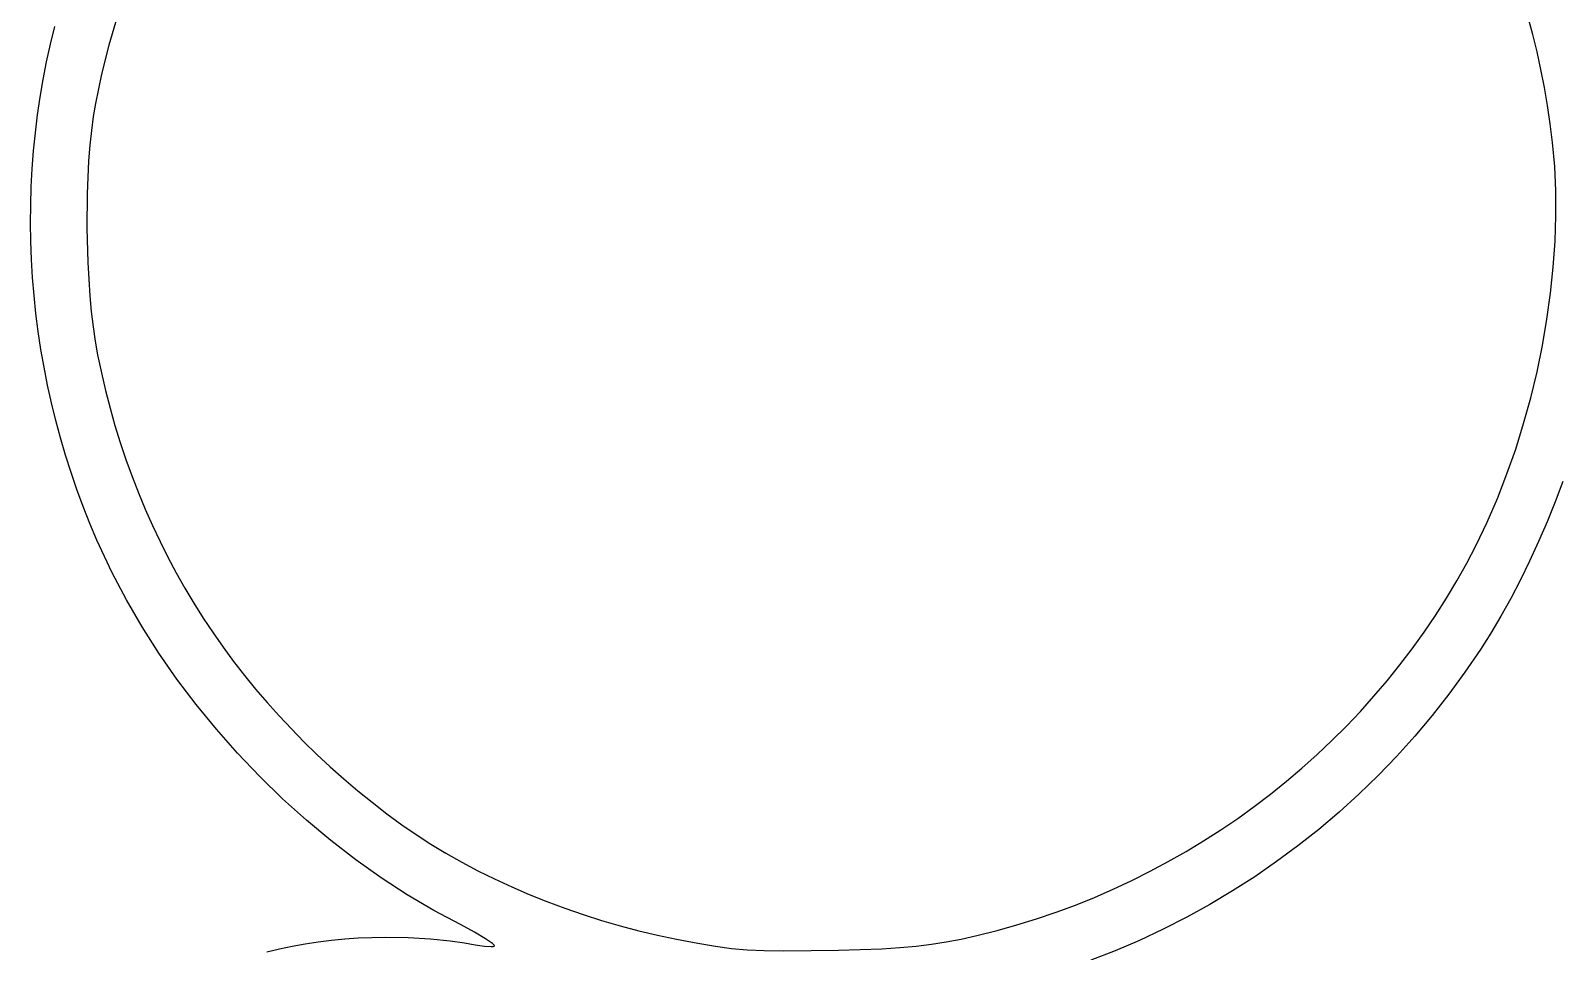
# Model space of a CAD drawing. Extents: x 0 to 2298, y -1889 to 396.
# Drawn here: x 40 to 688, y -382 to 9 of the extents above; entities that cross this region are included whole.
import ezdxf

# ---------------------------------------------------------------- set-up
doc = ezdxf.new("R2010")
doc.units = 0

msp = doc.modelspace()

# ---------------------------------------------------------------- linework, layer by layer
at = {"layer": 'Layer 1'}
for p, q in [((76.499663, 14.619052), (72.934245, 2.55203)), ((677.180948, 7.101278), (675.225513, 14.370917)), ((48.166904, 3.052428), (49.979977, 10.470621)), ((678.973988, -0.271373), (677.180948, 7.101278)), ((46.531093, -4.411665), (48.166904, 3.052428)), ((72.934245, 2.55203), (69.857558, -9.69047)), ((45.072139, -11.917311), (46.531093, -4.411665)), ((680.605484, -7.748499), (678.973988, -0.271373)), ((43.789635, -19.460165), (45.072139, -11.917311)), ((69.857558, -9.69047), (67.2774, -22.0935)), ((682.076291, -15.331562), (680.605484, -7.748499)), ((42.683176, -27.03588), (43.789635, -19.460165)), ((683.38726, -23.022025), (682.076291, -15.331562)), ((67.2774, -22.0935), (66.346621, -27.612921)), ((684.539246, -30.82135), (683.38726, -23.022025)), ((41.752355, -34.64011), (42.683176, -27.03588)), ((66.346621, -27.612921), (65.550373, -33.566157)), ((685.5331, -38.731), (684.539246, -30.82135)), ((40.996765, -42.268509), (41.752355, -34.64011)), ((65.550373, -33.566157), (64.888007, -39.89309)), ((686.439117, -48.826036), (685.5331, -38.731)), ((40.416002, -49.91673), (40.996765, -42.268509)), ((64.888007, -39.89309), (64.358872, -46.533603)), ((40.009658, -57.580427), (40.416002, -49.91673)), ((64.358872, -46.533603), (63.697697, -60.514904)), ((686.916521, -59.200204), (686.439117, -48.826036)), ((39.777327, -65.255254), (40.009658, -57.580427)), ((63.697697, -60.514904), (63.561649, -75.029125)), ((686.973435, -69.810288), (686.916521, -59.200204)), ((39.718603, -72.936865), (39.777327, -65.255254)), ((686.617983, -80.613067), (686.973435, -69.810288)), ((39.833081, -80.620913), (39.718603, -72.936865)), ((63.561649, -75.029125), (63.945529, -89.59533)), ((40.120353, -88.303052), (39.833081, -80.620913)), ((685.858289, -91.565323), (686.617983, -80.613067)), ((40.580014, -95.978937), (40.120353, -88.303052)), ((63.945529, -89.59533), (64.844138, -103.732584)), ((41.211657, -103.644219), (40.580014, -95.978937)), ((684.702476, -102.623837), (685.858289, -91.565323)), ((42.014877, -111.294555), (41.211657, -103.644219)), ((64.844138, -103.732584), (65.484841, -110.490063)), ((683.158667, -113.74539), (684.702476, -102.623837)), ((42.989267, -118.925597), (42.014877, -111.294555)), ((65.484841, -110.490063), (66.252276, -116.959953)), ((681.234987, -124.886762), (683.158667, -113.74539)), ((44.134421, -126.532998), (42.989267, -118.925597)), ((66.252276, -116.959953), (67.145794, -123.082137)), ((67.145794, -123.082137), (68.164744, -128.7965)), ((45.449932, -134.112413), (44.134421, -126.532998)), ((68.164744, -128.7965), (69.764719, -136.410043)), ((678.93956, -136.004736), (681.234987, -124.886762)), ((46.935395, -141.659496), (45.449932, -134.112413)), ((676.280507, -147.056093), (678.93956, -136.004736)), ((48.590403, -149.1699), (46.935395, -141.659496)), ((69.764719, -136.410043), (71.527862, -143.943403)), ((50.414551, -156.639279), (48.590403, -149.1699)), ((71.527862, -143.943403), (73.453565, -151.395686)), ((673.265954, -157.997612), (676.280507, -147.056093)), ((73.453565, -151.395686), (75.541217, -158.765998)), ((52.407431, -164.063287), (50.414551, -156.639279)), ((75.541217, -158.765998), (77.790211, -166.053447)), ((669.904023, -168.786077), (673.265954, -157.997612)), ((54.568638, -171.437577), (52.407431, -164.063287)), ((77.790211, -166.053447), (80.199936, -173.257138)), ((56.897766, -178.757803), (54.568638, -171.437577)), ((80.199936, -173.257138), (82.769783, -180.376179)), ((666.202839, -179.378266), (669.904023, -168.786077)), ((59.394408, -186.019619), (56.897766, -178.757803)), ((82.769783, -180.376179), (85.499144, -187.409675)), ((662.170525, -189.730963), (666.202839, -179.378266)), ((62.058159, -193.218679), (59.394408, -186.019619)), ((85.499144, -187.409675), (88.387408, -194.356734)), ((689.934139, -182.534434), (686.669696, -191.158779)), ((64.888611, -200.350637), (62.058159, -193.218679)), ((88.387408, -194.356734), (91.433968, -201.216462)), ((657.815204, -199.800947), (662.170525, -189.730963)), ((686.669696, -191.158779), (683.220678, -199.681734)), ((67.88536, -207.411146), (64.888611, -200.350637)), ((653.145, -209.545), (657.815204, -199.800947)), ((683.220678, -199.681734), (679.599108, -208.072425)), ((71.047998, -214.395859), (67.88536, -207.411146)), ((91.433968, -201.216462), (94.638212, -207.987966)), ((94.638212, -207.987966), (97.999533, -214.670352)), ((649.146269, -217.200291), (653.145, -209.545)), ((679.599108, -208.072425), (675.81701, -216.299981)), ((74.37612, -221.300432), (71.047998, -214.395859)), ((97.999533, -214.670352), (101.517321, -221.262726)), ((644.931278, -224.732345), (649.146269, -217.200291)), ((675.81701, -216.299981), (671.886405, -224.333531)), ((80.412592, -232.840353), (74.37612, -221.300432)), ((101.517321, -221.262726), (105.190966, -227.764197)), ((640.50474, -232.137506), (644.931278, -224.732345)), ((671.886405, -224.333531), (667.819319, -232.142204)), ((87.020962, -244.229812), (80.412592, -232.840353)), ((105.190966, -227.764197), (109.019861, -234.173869)), ((635.871366, -239.412119), (640.50474, -232.137506)), ((667.819319, -232.142204), (663.627773, -239.695127)), ((109.019861, -234.173869), (113.003394, -240.49085)), ((631.035869, -246.552527), (635.871366, -239.412119)), ((663.627773, -239.695127), (659.323791, -246.961431)), ((94.170036, -255.437939), (87.020962, -244.229812)), ((113.003394, -240.49085), (117.140958, -246.714246)), ((117.140958, -246.714246), (121.431942, -252.843164)), ((121.431942, -252.843164), (125.875738, -258.876711)), ((626.002961, -253.555076), (631.035869, -246.552527)), ((659.323791, -246.961431), (654.919396, -253.910242)), ((101.828622, -266.433863), (94.170036, -255.437939)), ((125.875738, -258.876711), (130.471736, -264.813992)), ((620.777352, -260.416108), (626.002961, -253.555076)), ((654.919396, -253.910242), (648.385412, -263.509312)), ((130.471736, -264.813992), (135.219328, -270.654115)), ((615.363756, -267.131969), (620.777352, -260.416108)), ((648.385412, -263.509312), (641.558971, -272.837533)), ((109.965525, -277.186715), (101.828622, -266.433863)), ((135.219328, -270.654115), (140.117903, -276.396187)), ((609.766884, -273.699002), (615.363756, -267.131969)), ((118.549553, -287.665623), (109.965525, -277.186715)), ((140.117903, -276.396187), (145.166853, -282.039313)), ((603.991448, -280.113552), (609.766884, -273.699002)), ((641.558971, -272.837533), (634.44917, -281.89052)), ((145.166853, -282.039313), (150.365569, -287.5826)), ((598.042159, -286.371962), (603.991448, -280.113552)), ((634.44917, -281.89052), (627.065109, -290.663885)), ((127.549511, -297.839719), (118.549553, -287.665623)), ((150.365569, -287.5826), (155.713441, -293.025155)), ((591.92373, -292.470578), (598.042159, -286.371962)), ((627.065109, -290.663885), (619.415885, -299.15324)), ((136.934207, -307.678132), (127.549511, -297.839719)), ((155.713441, -293.025155), (161.20986, -298.366085)), ((161.20986, -298.366085), (166.854217, -303.604496)), ((579.1983, -304.173801), (585.640873, -298.405743)), ((585.640873, -298.405743), (591.92373, -292.470578)), ((166.854217, -303.604496), (172.645902, -308.739495)), ((572.600721, -309.771097), (579.1983, -304.173801)), ((619.415885, -299.15324), (611.510598, -307.3542)), ((146.672448, -317.149992), (136.934207, -307.678132)), ((172.645902, -308.739495), (178.584306, -313.770189)), ((565.85285, -315.193975), (572.600721, -309.771097)), ((611.510598, -307.3542), (603.358345, -315.262376)), ((156.733039, -326.224428), (146.672448, -317.149992)), ((178.584306, -313.770189), (184.668821, -318.695683)), ((558.959398, -320.438779), (565.85285, -315.193975)), ((603.358345, -315.262376), (594.968226, -322.873383)), ((184.668821, -318.695683), (190.898837, -323.515084)), ((190.898837, -323.515084), (197.273744, -328.2275)), ((551.925077, -325.501853), (558.959398, -320.438779)), ((594.968226, -322.873383), (586.349338, -330.182832)), ((167.084787, -334.870571), (156.733039, -326.224428)), ((197.273744, -328.2275), (203.268357, -332.372783)), ((537.452676, -335.068187), (544.754599, -330.379541)), ((544.754599, -330.379541), (551.925077, -325.501853)), ((586.349338, -330.182832), (577.51078, -337.186337)), ((177.6965, -343.057551), (167.084787, -334.870571)), ((203.268357, -332.372783), (209.51156, -336.402059)), ((209.51156, -336.402059), (215.98678, -340.308503)), ((530.024019, -339.564137), (537.452676, -335.068187)), ((577.51078, -337.186337), (568.461651, -343.879511)), ((188.536983, -350.754497), (177.6965, -343.057551)), ((215.98678, -340.308503), (222.677446, -344.085291)), ((522.473341, -343.863733), (530.024019, -339.564137)), ((222.677446, -344.085291), (229.566983, -347.725598)), ((229.566983, -347.725598), (236.638821, -351.222602)), ((507.024769, -351.859244), (514.805354, -347.963321)), ((514.805354, -347.963321), (522.473341, -343.863733)), ((559.211049, -350.257967), (549.768073, -356.317317)), ((568.461651, -343.879511), (559.211049, -350.257967)), ((199.575042, -357.930539), (188.536983, -350.754497)), ((236.638821, -351.222602), (243.876386, -354.569477)), ((243.876386, -354.569477), (251.263106, -357.7594)), ((491.144653, -359.025472), (499.136298, -355.547846)), ((499.136298, -355.547846), (507.024769, -351.859244)), ((549.768073, -356.317317), (540.141821, -362.053175)), ((210.779486, -364.554807), (199.575042, -357.930539)), ((251.263106, -357.7594), (258.782409, -360.785546)), ((258.782409, -360.785546), (266.417722, -363.641092)), ((474.87069, -365.333172), (483.054547, -362.288466)), ((483.054547, -362.288466), (491.144653, -359.025472)), ((540.141821, -362.053175), (530.341392, -367.461154)), ((222.11912, -370.596432), (210.779486, -364.554807)), ((266.417722, -363.641092), (274.152471, -366.319213)), ((274.152471, -366.319213), (281.970086, -368.813084)), ((281.970086, -368.813084), (289.853993, -371.115883)), ((458.240574, -370.753097), (466.597795, -368.155934)), ((466.597795, -368.155934), (474.87069, -365.333172)), ((530.341392, -367.461154), (520.375884, -372.536867)), ((173.017046, -376.621115), (178.748232, -376.23207)), ((178.748232, -376.23207), (184.541566, -375.998434)), ((184.541566, -375.998434), (190.39652, -375.920492)), ((190.39652, -375.920492), (199.904276, -376.114599)), ((199.904276, -376.114599), (209.39122, -376.641459)), ((228.1156, -373.795724), (222.11912, -370.596432)), ((232.82267, -376.558276), (228.1156, -373.795724)), ((289.853993, -371.115883), (297.78762, -373.220785)), ((297.78762, -373.220785), (305.754395, -375.120965)), ((305.754395, -375.120965), (313.737744, -376.8096)), ((434.627558, -376.706485), (441.293444, -375.25675)), ((441.292, -375.256), (449.803738, -373.121004)), ((441.293444, -375.25675), (441.292, -375.256)), ((449.803738, -373.121004), (458.240574, -370.753097)), ((520.375884, -372.536867), (510.254395, -377.275926)), ((139.964601, -382.203068), (145.311812, -380.887536)), ((145.311812, -380.887536), (150.724339, -379.725707)), ((150.724339, -379.725707), (156.201654, -378.717866)), ((156.201654, -378.717866), (161.743229, -377.864298)), ((161.743229, -377.864298), (167.348535, -377.165286)), ((167.348535, -377.165286), (173.017046, -376.621115)), ((209.39122, -376.641459), (217.755114, -377.417887)), ((217.755114, -377.417887), (223.89372, -378.360692)), ((223.89372, -378.360692), (228.396293, -379.223774)), ((228.396293, -379.223774), (232.295749, -379.774897)), ((232.295749, -379.774897), (235.155365, -379.951673)), ((235.782791, -378.613727), (232.82267, -376.558276)), ((235.155365, -379.951673), (236.058758, -379.880184)), ((236.464763, -379.2918), (235.782791, -378.613727)), ((236.058758, -379.880184), (236.53842, -379.691712)), ((236.53842, -379.691712), (236.464763, -379.2918)), ((313.737744, -376.8096), (322.825232, -378.501966)), ((322.825232, -378.501966), (330.410121, -379.783589)), ((330.410121, -379.783589), (337.173517, -380.701262)), ((337.173517, -380.701262), (343.796532, -381.301779)), ((343.796532, -381.301779), (350.960272, -381.631933)), ((350.960272, -381.631933), (359.345849, -381.738519)), ((359.345849, -381.738519), (382.506944, -381.46816)), ((382.506944, -381.46816), (400.89506, -380.809585)), ((400.89506, -380.809585), (408.53584, -380.321719)), ((408.53584, -380.321719), (415.477319, -379.693473)), ((415.477319, -379.693473), (421.971657, -378.89885)), ((421.971657, -378.89885), (428.271016, -377.911852)), ((428.271016, -377.911852), (434.627558, -376.706485)), ((499.986024, -381.673945), (489.579871, -385.726537)), ((510.254395, -377.275926), (499.986024, -381.673945))]:
    msp.add_line(p, q, dxfattribs=at)

doc.saveas('drawing.dxf')
